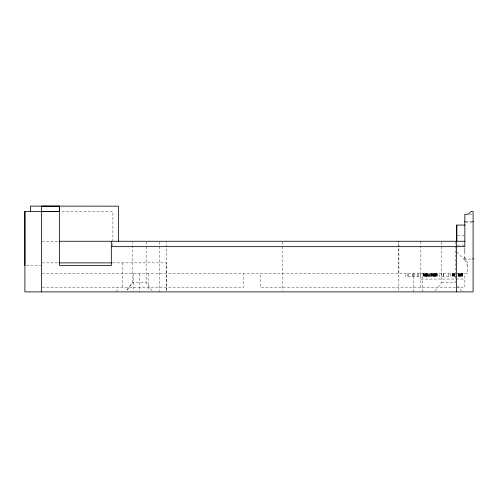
<?xml version="1.0" encoding="UTF-8"?>
<svg xmlns="http://www.w3.org/2000/svg" width="498" height="498" viewBox="0 0 498 498"><rect width="100%" height="100%" fill="white"/><g stroke="black" fill="none" stroke-linecap="round" stroke-linejoin="round"><path stroke-width="0.37" stroke-dasharray="2.49 1.87" d="M112.897 245.937L112.909 211.6L60.065 211.569M117.005 291.89L117.005 287.165M166.239 290.539L166.239 241.262M398.854 290.371L398.854 241.262L398.854 273.663M413.707 291.89L413.707 273.663M422.503 291.89L422.503 273.663M464.852 258.437L464.852 259.084L473.1 259.084M435.327 290.664L441.477 282.708L441.477 241.262M469.645 214.264L471.718 214.264M465.599 221.286L473.1 221.28M465.599 222.363L471.6 222.363M457.481 235.293L464.111 235.293M42.181 241.262L58.521 241.262M457.481 245.078L464.111 245.078M42.181 262.863L58.465 262.863M112.741 262.863L166.239 262.863L166.239 291.89M26.406 265.565L40.655 265.565M42.181 273.663L467.597 273.663L467.597 262.863L464.846 257.466L464.852 260.161L467.597 265.565M420.854 279.061L455.595 279.061M456.367 279.061L464.858 279.061M152.127 290.664L146.169 282.708L132.418 282.702L126.461 290.664L132.418 282.708L132.418 242.028M441.477 282.708L455.222 282.708L455.222 241.262M42.181 287.165L243.777 287.165L243.777 273.663M455.595 287.165L260.273 287.165L260.273 273.663M456.293 287.165L464.858 287.165L464.846 273.663M456.747 252.063L464.846 260.161L464.846 247.438M457.587 285.771L461.372 290.664M464.846 249.635L464.846 253.55M462.524 273.663L462.524 276.365L451.997 276.365L452.116 273.663M462.48 273.663L462.48 276.365M462.293 273.663L462.293 276.365M462.156 273.663L462.156 276.365M461.982 273.663L461.982 276.365M461.771 273.663L461.771 276.365M461.665 273.663L461.665 276.365M461.204 273.663L461.204 276.365M461.005 273.663L461.005 276.365M460.6 273.663L460.6 276.365M460.146 273.663L460.146 276.365M459.928 273.663L459.922 276.365M459.81 273.663L459.872 276.365M459.66 273.663L459.66 276.365M459.287 273.663L459.287 276.365M458.982 273.663L459.025 276.365M458.826 273.663L458.826 276.365M458.446 273.663L458.446 276.365M458.297 273.663L458.297 276.365M458.06 273.663L458.06 276.365M454.942 273.663L454.917 276.365L454.861 273.663M454.232 273.663L454.257 276.365M454.083 273.663L454.083 276.365M454.027 273.663L454.027 276.365M453.709 273.663L453.709 276.365M453.354 273.663L453.354 276.365M452.931 273.663L452.931 276.365M452.769 273.663L452.769 276.365M452.408 273.663L452.352 276.365M450.541 273.663L450.541 276.365L439.522 276.365L439.522 273.663M448.617 273.663L448.617 276.365M443.631 273.663L443.631 276.365M443.27 273.663L443.27 276.365M441.676 273.663L441.676 276.365M437.337 273.663L437.281 276.365L423.256 276.365L423.256 273.663M437.126 273.663L437.101 276.365M436.802 273.663L436.802 276.365M436.497 273.663L436.497 276.365M436.385 273.663L436.385 276.365M436.024 273.663L436.024 276.365M435.862 273.663L435.862 276.365M435.464 273.663L435.464 276.365M435.233 273.663L435.233 276.365M435.165 273.663L435.165 276.365M435.015 273.663L435.04 276.365M434.798 273.663L434.798 276.365M434.667 273.663L434.573 276.365M434.511 273.663L434.511 276.365M433.982 273.663L434.038 276.365M433.814 273.663L433.814 276.365M433.683 273.663L433.683 276.365M433.316 273.663L433.316 276.365M433.173 273.663L433.173 276.365M432.93 273.663L432.93 276.365M432.781 273.663L432.731 276.365M432.276 273.663L432.189 276.365M431.841 273.663L431.841 276.365M431.548 273.663L431.548 276.365M431.43 273.663L431.43 276.365M431.081 273.663L431.081 276.365M430.851 273.663L430.851 276.365M430.023 273.663L430.023 276.365M429.855 273.663L429.861 276.365M429.176 273.663L429.176 276.365M428.405 273.663L428.392 276.365M427.676 276.365L427.676 273.663L427.558 276.365M427.209 273.663L427.209 276.365M427.029 273.663L427.029 276.365M426.718 273.663L426.718 276.365M426.662 273.663L426.662 276.365M426.549 273.663L426.549 276.365M426.462 273.663L426.462 276.365M426.282 273.663L426.282 276.365M425.995 273.663L425.995 276.365M425.802 273.663L425.802 276.365M425.603 273.663L425.634 276.365M425.367 273.663L425.367 276.365M425.049 273.663L425.049 276.365M424.85 273.663L424.85 276.365M424.414 273.663L424.414 276.365M424.184 273.663L424.184 276.365M423.91 273.663L423.91 276.365M423.655 273.663L423.655 276.365M423.53 273.663L423.53 276.365M420.854 241.262L420.854 287.165M420.723 273.663L420.723 276.365L405.528 276.365L405.528 273.663M418.694 273.663L418.694 276.365M417.554 273.663L417.554 276.365M414.087 273.663L414.087 276.365M413.023 273.663L413.023 276.365M412.188 273.663L412.188 276.365M408.36 273.663L408.36 276.365M407.557 273.663L407.557 276.365M282.273 242.028L282.273 290.539M159.64 241.997L159.64 291.89M148.149 273.663L148.149 290.371M146.169 242.028L146.169 282.708M139.353 273.663L139.353 291.89M133.607 273.663L133.607 291.89M122.807 262.863L122.807 287.165M428.672 276.365L428.672 273.663L428.654 276.365"/><path stroke-width="0.75" d="M24.906 265.565L24.9 211.526L24.906 291.89L473.094 291.89L473.094 211.563L470.884 211.563L468.263 214.264L464.846 214.264L464.846 246.666L111.322 246.647M41.409 291.89L41.402 206.11L59.623 206.153L59.623 265.565L111.322 265.565L111.322 241.262M41.396 211.526L59.617 211.557L59.617 206.141M456.747 241.262L456.747 225.065L464.846 225.065M464.846 221.927L464.846 221.286M473.1 259.084L473.1 258.437M473.1 221.927L473.1 221.28M59.617 211.557L24.906 211.569M59.243 241.262L464.846 241.262M59.243 262.863L111.963 262.863M30.397 211.526L30.403 206.11L118.406 206.166L118.418 241.262M456.747 225.065L456.747 241.58M456.598 241.262L456.598 291.89"/></g></svg>
